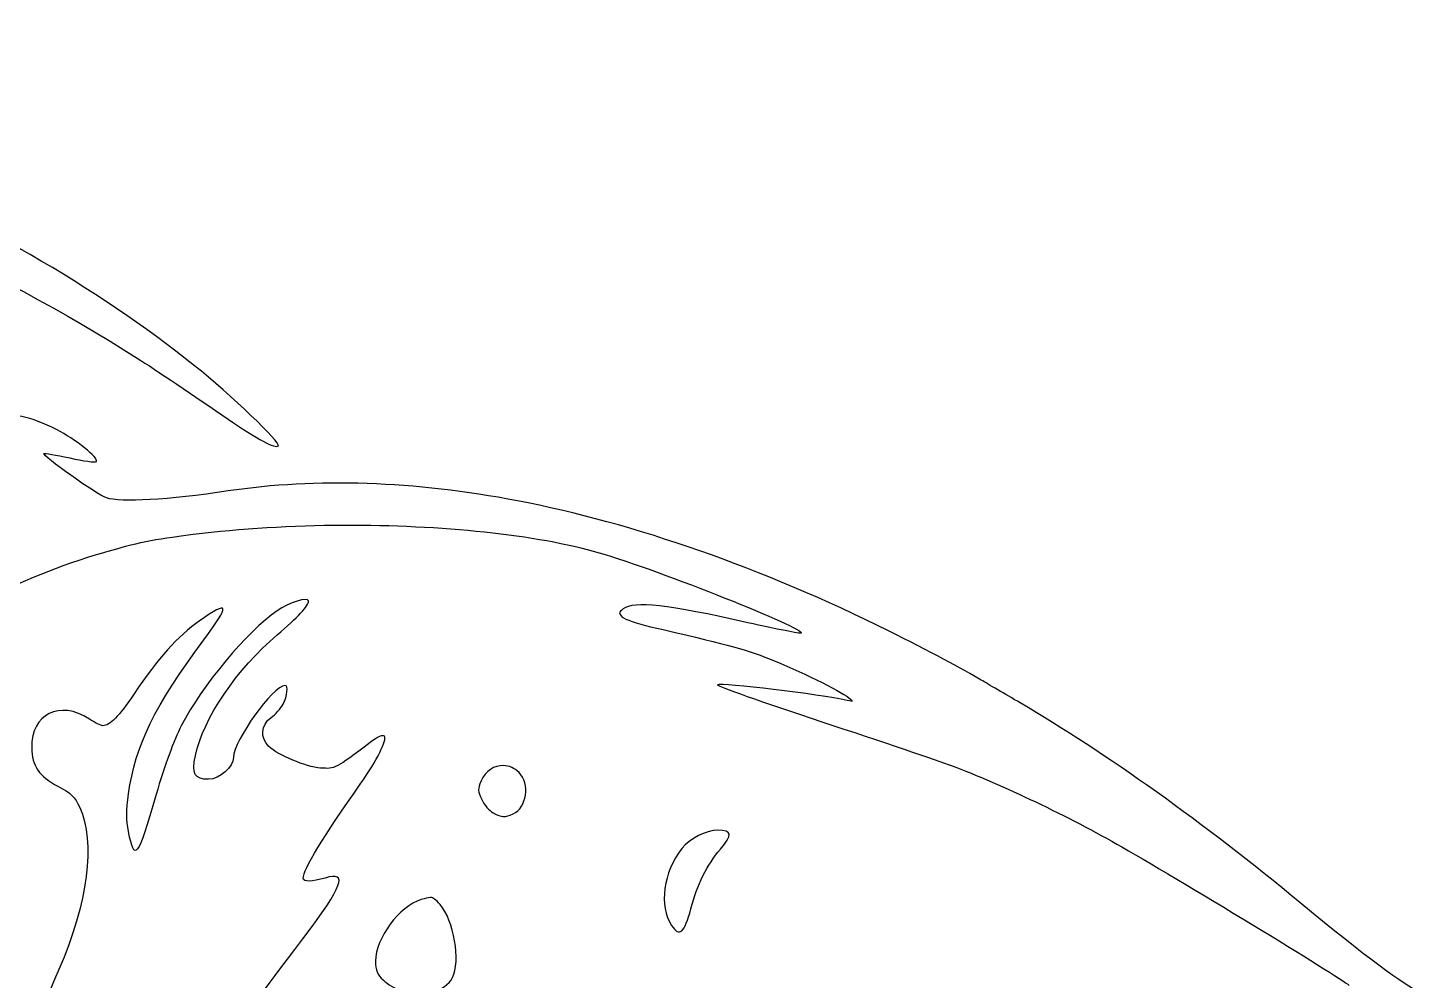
# Model space of a CAD drawing. Extents: x 61 to 2916, y 182 to 2969.
# Drawn here: x 692.2 to 1081.2, y 1862.2 to 2128.7 of the extents above; entities that cross this region are included whole.
import ezdxf

# ---------------------------------------------------------------- set-up
doc = ezdxf.new("R2010")
doc.units = 0
doc.layers.add('Layer_1', color=7, linetype='CONTINUOUS')

msp = doc.modelspace()

# ---------------------------------------------------------------- linework, layer by layer
at = {"layer": 'Layer_1', "color": 7}
msp.add_lwpolyline([(780.478972, 1989.530997), (780.481891, 1989.531082)], dxfattribs=at)
for points in [[(780.481891, 1989.531082)], [(825.304895, 1922.241768)], [(885.214187, 1904.155311)], [(804.748604, 1885.3247)]]:
    msp.add_lwpolyline(points, close=True, dxfattribs=at)
for points in [[(738.853458, 2034.132785), (683.825725, 2078.171723), (601.420842, 2112.805193), (513.861537, 2128.693149)], [(601.989729, 2093.232073), (626.91343, 2087.904652), (683.754774, 2061.100611), (722.740119, 2036.290552)], [(722.740119, 2036.290552), (727.852645, 2033.037247), (738.832538, 2025.671624), (748.241635, 2019.182533)], [(762.286612, 2011.716194), (763.082583, 2012.520102), (748.87056, 2026.115786), (738.853458, 2034.132785)], [(700.24019, 2016.251415), (692.635605, 2020.029471), (688.913959, 2020.800242), (678.865108, 2020.681158)], [(711.372984, 2007.307031), (712.226272, 2008.181522), (705.326099, 2013.724887), (700.24019, 2016.251415)], [(748.241635, 2019.182533), (756.398637, 2013.556622), (761.44985, 2010.871155), (762.286612, 2011.716194)], [(714.156246, 1997.149811), (711.560865, 1998.006472), (696.078577, 2009.001871), (696.655712, 2009.579007)], [(696.655712, 2009.579007), (696.794043, 2009.717338), (700.051118, 2009.149103), (703.893521, 2008.31631)], [(703.893521, 2008.31631), (707.735555, 2007.4838), (711.100885, 2007.029235), (711.372984, 2007.307031)], [(829.168813, 1996.333885), (800.356193, 2001.845587), (772.927112, 2002.780399), (748.241777, 1999.090671)], [(748.241777, 1999.090671), (731.438483, 1996.579224), (718.174171, 1995.823817), (714.156246, 1997.149811)], [(933.019247, 1959.935304), (898.042132, 1977.382915), (861.758837, 1990.099062), (829.168813, 1996.333885)], [(738.47883, 1986.968923), (751.74232, 1988.636862), (766.173207, 1989.471384), (780.478972, 1989.530997)], [(780.481891, 1989.531082), (807.793902, 1989.644468), (834.649845, 1986.933234), (852.060236, 1981.806903)], [(712.800034, 1981.720418), (723.164977, 1984.746979), (726.918513, 1985.51534), (738.47883, 1986.968923)], [(645.10355, 1947.4063), (666.236439, 1962.821464), (690.912844, 1975.329406), (712.800034, 1981.720418)], [(852.060236, 1981.806903), (869.264634, 1976.741376), (909.885121, 1960.563605), (908.607797, 1959.286338)], [(770.726002, 1968.352215), (770.726002, 1969.555214), (765.208319, 1967.793675), (761.934038, 1965.545567)], [(761.934038, 1965.545567), (753.497794, 1959.752922), (741.068003, 1944.830478), (735.131641, 1933.368666)], [(741.417346, 1957.405403), (748.922406, 1967.509217), (748.653737, 1968.646452), (740.17075, 1962.689086)], [(761.942797, 1958.816012), (767.690909, 1963.656525), (770.726002, 1966.951272), (770.726002, 1968.352215)], [(858.807338, 1966.075903), (857.490924, 1965.100214), (857.462748, 1964.884582), (858.514376, 1963.815691)], [(893.676594, 1962.220432), (871.090662, 1967.31887), (861.860289, 1968.339091), (858.807338, 1966.075903)], [(740.17075, 1962.689086), (734.243799, 1958.52665), (728.538972, 1952.162284), (721.950951, 1942.364329)], [(858.514376, 1963.815691), (859.153903, 1963.165648), (862.697816, 1961.945556), (866.389415, 1961.105704)], [(866.389415, 1961.105704), (886.460159, 1956.539302), (892.572893, 1954.887663), (899.726427, 1952.099808)], [(908.607797, 1959.286338), (908.411923, 1959.090463), (901.692997, 1960.41076), (893.676594, 1962.220432)], [(720.351355, 1914.296401), (722.335047, 1928.016639), (727.619098, 1938.828749), (741.417346, 1957.405403)], [(739.06481, 1925.027865), (741.155056, 1935.214706), (750.756371, 1949.395916), (761.942797, 1958.816012)], [(958.991005, 1946.173056), (954.103153, 1949.112848), (944.297714, 1954.309393), (933.019247, 1959.935304)], [(899.726427, 1952.099808), (907.840088, 1948.937439), (919.351648, 1943.290155), (921.904226, 1941.218873)], [(921.476477, 1940.470354), (913.805392, 1942.211938), (886.29779, 1945.503113), (885.151172, 1944.81656)], [(969.867461, 1939.767275), (965.742217, 1942.174208), (960.847108, 1945.056457), (958.991005, 1946.173056)], [(721.950951, 1942.364329), (717.624418, 1935.930201), (715.148659, 1933.405318), (713.169191, 1933.405318)], [(764.143027, 1944.655353), (760.855083, 1944.655353), (749.725946, 1929.128816), (749.725946, 1924.541495)], [(763.612692, 1939.427315), (764.804976, 1941.732739), (765.10114, 1944.655353), (764.143027, 1944.655353)], [(885.151172, 1944.81656), (884.766283, 1944.586103), (897.928803, 1939.947531), (914.401264, 1934.508452)], [(709.398704, 1935.24807), (701.162615, 1940.673599), (693.147034, 1936.699555), (693.260448, 1927.248561)], [(760.237667, 1935.66261), (761.481258, 1936.548213), (763.000151, 1938.242684), (763.612692, 1939.427315)], [(921.904226, 1941.218873), (923.296609, 1940.088696), (923.281075, 1940.060775), (921.476477, 1940.470354)], [(1048.115295, 1883.952189), (1021.766869, 1905.819253), (993.545047, 1925.950601), (969.867461, 1939.767275)], [(713.169191, 1933.405318), (712.633158, 1933.405318), (710.936787, 1934.234681), (709.398704, 1935.24807)], [(759.664982, 1927.579621), (757.120822, 1929.969801), (757.380704, 1933.628519), (760.237667, 1935.66261)], [(914.401264, 1934.508452), (930.873726, 1929.06926), (947.133616, 1923.567167), (950.533246, 1922.282813)], [(735.131641, 1933.368666), (733.038306, 1929.326448), (730.434222, 1922.217248), (728.084265, 1914.129355)], [(785.371614, 1917.280272), (789.869899, 1923.649457), (792.840135, 1929.591574), (791.963376, 1930.468304)], [(791.963376, 1930.468304), (791.505041, 1930.926639), (790.075921, 1930.298791), (788.018529, 1928.733949)], [(693.260448, 1927.248561), (693.32196, 1922.15755), (695.326458, 1919.214838), (700.605208, 1916.464345)], [(774.101027, 1921.563463), (769.97068, 1921.904189), (762.306029, 1925.098759), (759.664982, 1927.579621)], [(788.018529, 1928.733949), (778.300143, 1921.342814), (778.089981, 1921.23436), (774.101027, 1921.563463)], [(742.750314, 1918.405289), (738.831716, 1918.405289), (738.009496, 1919.885489), (739.06481, 1925.027865)], [(749.725946, 1924.541495), (749.725946, 1921.818837), (745.845814, 1918.405289), (742.750314, 1918.405289)], [(825.30481, 1922.241768), (822.747527, 1922.314618), (820.210568, 1920.781665), (819.023528, 1917.940973)], [(829.643731, 1920.314032), (828.380581, 1921.577211), (826.839237, 1922.198284), (825.304895, 1922.241768)], [(950.533246, 1922.282813), (965.003335, 1916.815275), (983.274499, 1908.100413), (998.351743, 1899.475069)], [(827.991411, 1908.737388), (831.805155, 1910.475003), (832.764119, 1917.193673), (829.643731, 1920.314032)], [(700.605208, 1916.464345), (704.348937, 1914.513819), (705.314023, 1913.574443), (706.719445, 1910.515567)], [(720.351355, 1903.758261), (719.67101, 1907.154715), (719.670727, 1909.589145), (720.351355, 1914.296401)], [(769.226016, 1890.678597), (769.226016, 1893.11813), (774.846513, 1902.378464), (785.371614, 1917.280272)], [(819.023528, 1917.940973), (818.058583, 1915.632459), (818.077178, 1915.061843), (819.186237, 1912.724698)], [(706.719445, 1910.515567), (711.163078, 1900.843442), (708.966844, 1883.800308), (700.876201, 1865.155112)], [(728.084265, 1914.129355), (722.855461, 1896.133578), (722.089027, 1895.105477), (720.351355, 1903.758261)], [(819.186237, 1912.724698), (819.871344, 1911.281236), (821.315714, 1909.619986), (822.395718, 1909.033269)], [(822.395718, 1909.033269), (824.809681, 1907.721363), (825.660475, 1907.675441), (827.991411, 1908.737388)], [(885.214187, 1904.155311), (881.945801, 1904.155311), (877.420587, 1901.831574), (875.166782, 1898.996126)], [(885.984646, 1898.848157), (889.478102, 1902.929748), (889.300851, 1904.155311), (885.214187, 1904.155311)], [(875.166782, 1898.996126), (869.988151, 1892.480644), (868.733391, 1882.957395), (872.330851, 1877.467236)], [(877.714144, 1882.160602), (879.498247, 1888.956148), (882.221953, 1894.452458), (885.984646, 1898.848157)], [(998.351743, 1899.475069), (1017.080873, 1888.760387), (1062.440477, 1861.086362), (1061.948097, 1860.674232)], [(769.135194, 1873.780229), (780.471828, 1888.77096), (781.926686, 1892.751609), (775.350514, 1890.781212)], [(775.350514, 1890.781212), (771.736642, 1889.698431), (769.226016, 1889.656279), (769.226016, 1890.678597)], [(802.249572, 1884.74901), (796.100611, 1882.906995), (789.483422, 1873.94994), (789.483422, 1867.469636)], [(804.748604, 1885.3247), (804.16509, 1885.316196), (803.419293, 1885.099345), (802.249572, 1884.74901)], [(807.542043, 1883.333979), (806.244706, 1884.785974), (805.721061, 1885.341056), (804.748604, 1885.3247)], [(811.025436, 1862.90519), (813.343617, 1867.544925), (811.384389, 1879.033751), (807.542043, 1883.333979)], [(1081.242826, 1859.22116), (1078.232451, 1859.993887), (1065.812355, 1869.265276), (1048.115295, 1883.952189)], [(872.330851, 1877.467236), (874.497605, 1874.160016), (875.944441, 1875.420615), (877.714144, 1882.160602)], [(751.734213, 1849.560402), (754.479151, 1854.272448), (756.314647, 1856.82701), (769.135194, 1873.780229)], [(700.876201, 1865.155112), (694.41146, 1850.257812), (689.801517, 1838.386619), (688.136413, 1832.352773)], [(789.483422, 1867.469636), (789.483422, 1864.884743), (789.912957, 1863.856415), (791.680705, 1862.204974)], [(791.680705, 1862.204974), (792.889118, 1861.076243), (794.998498, 1859.794327), (796.368231, 1859.355891)], [(796.368231, 1859.355891), (802.390143, 1857.428609), (809.100706, 1859.053178), (811.025436, 1862.90519)]]:
    msp.add_open_spline(points, degree=3, dxfattribs=at)

doc.saveas('drawing.dxf')
